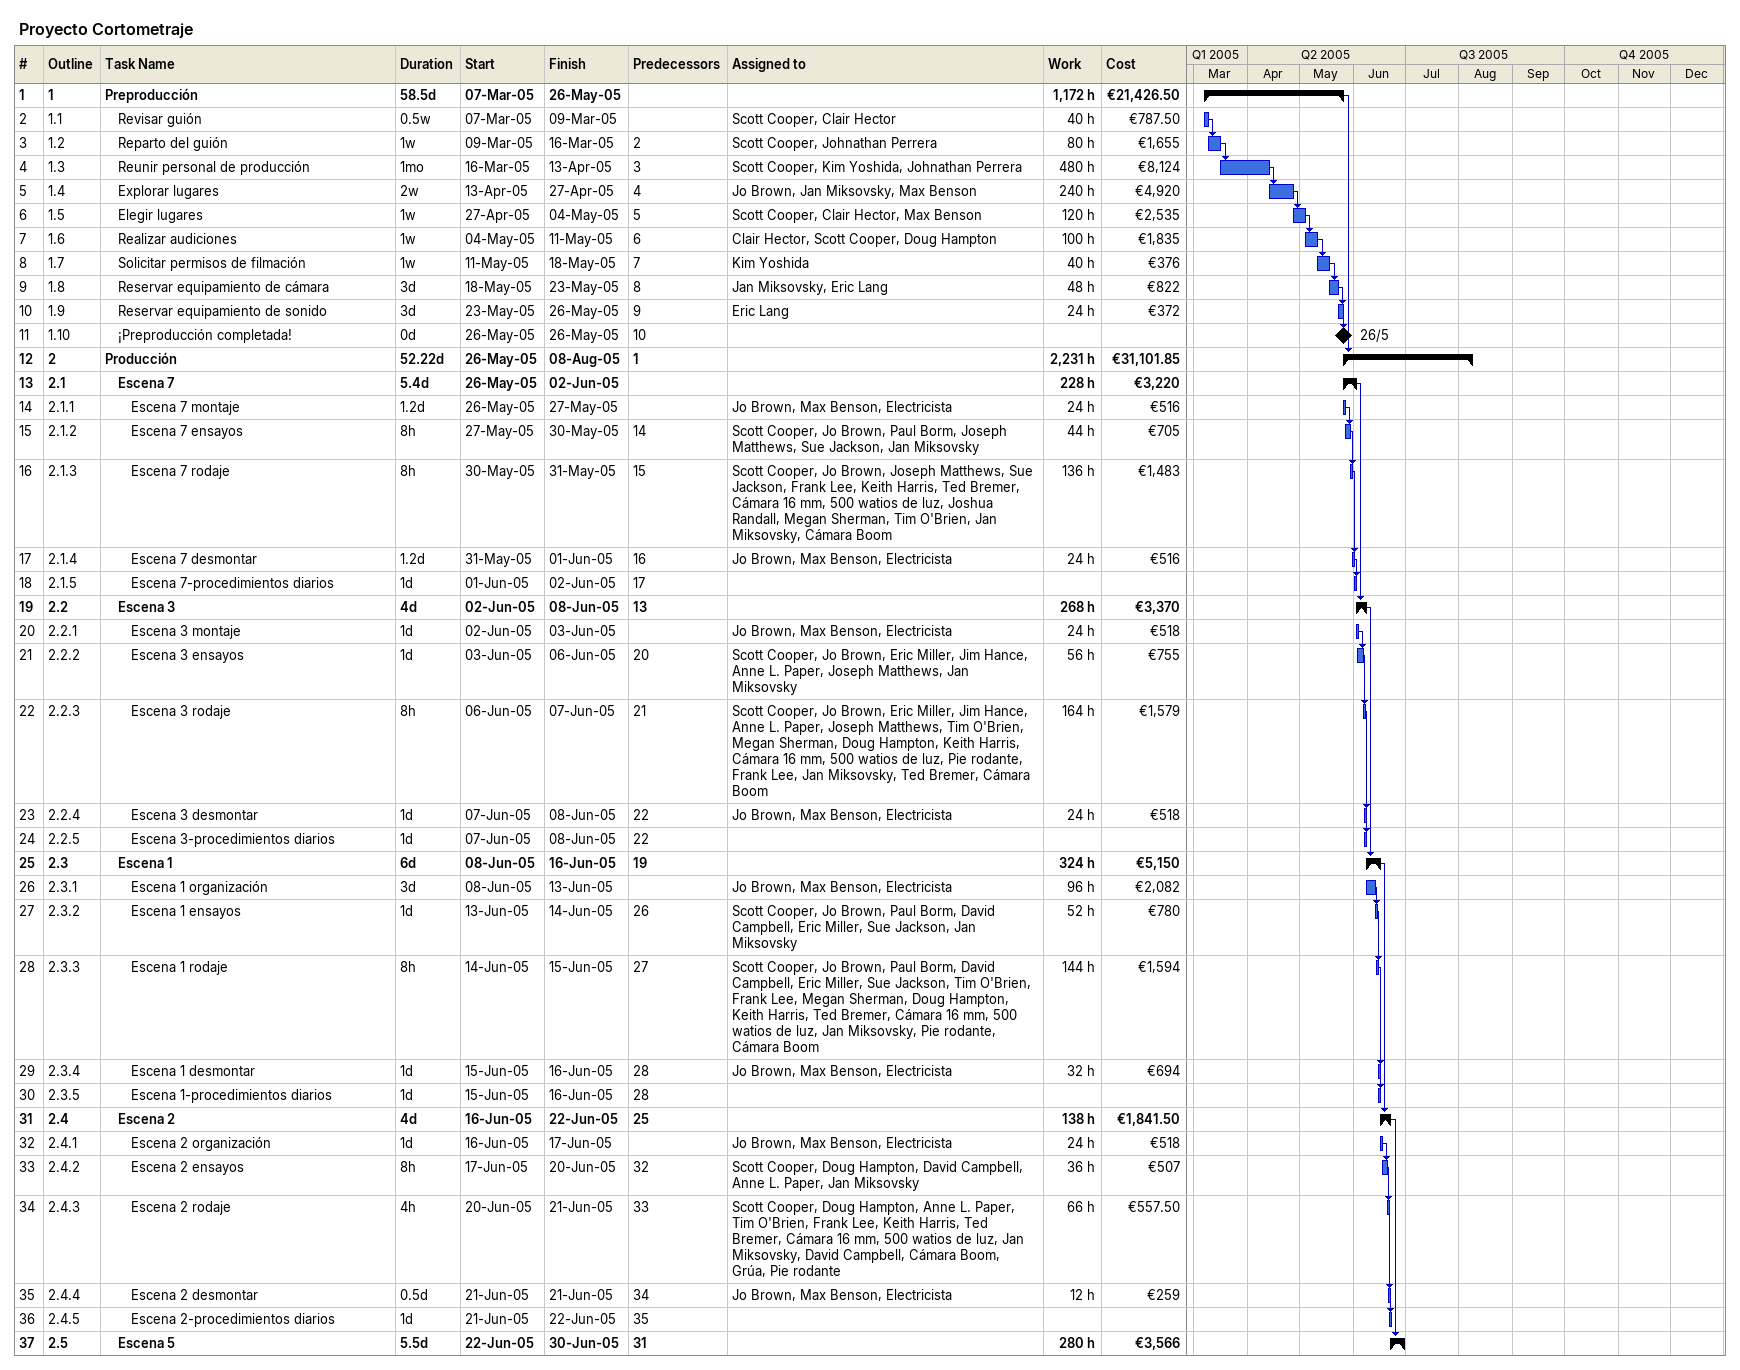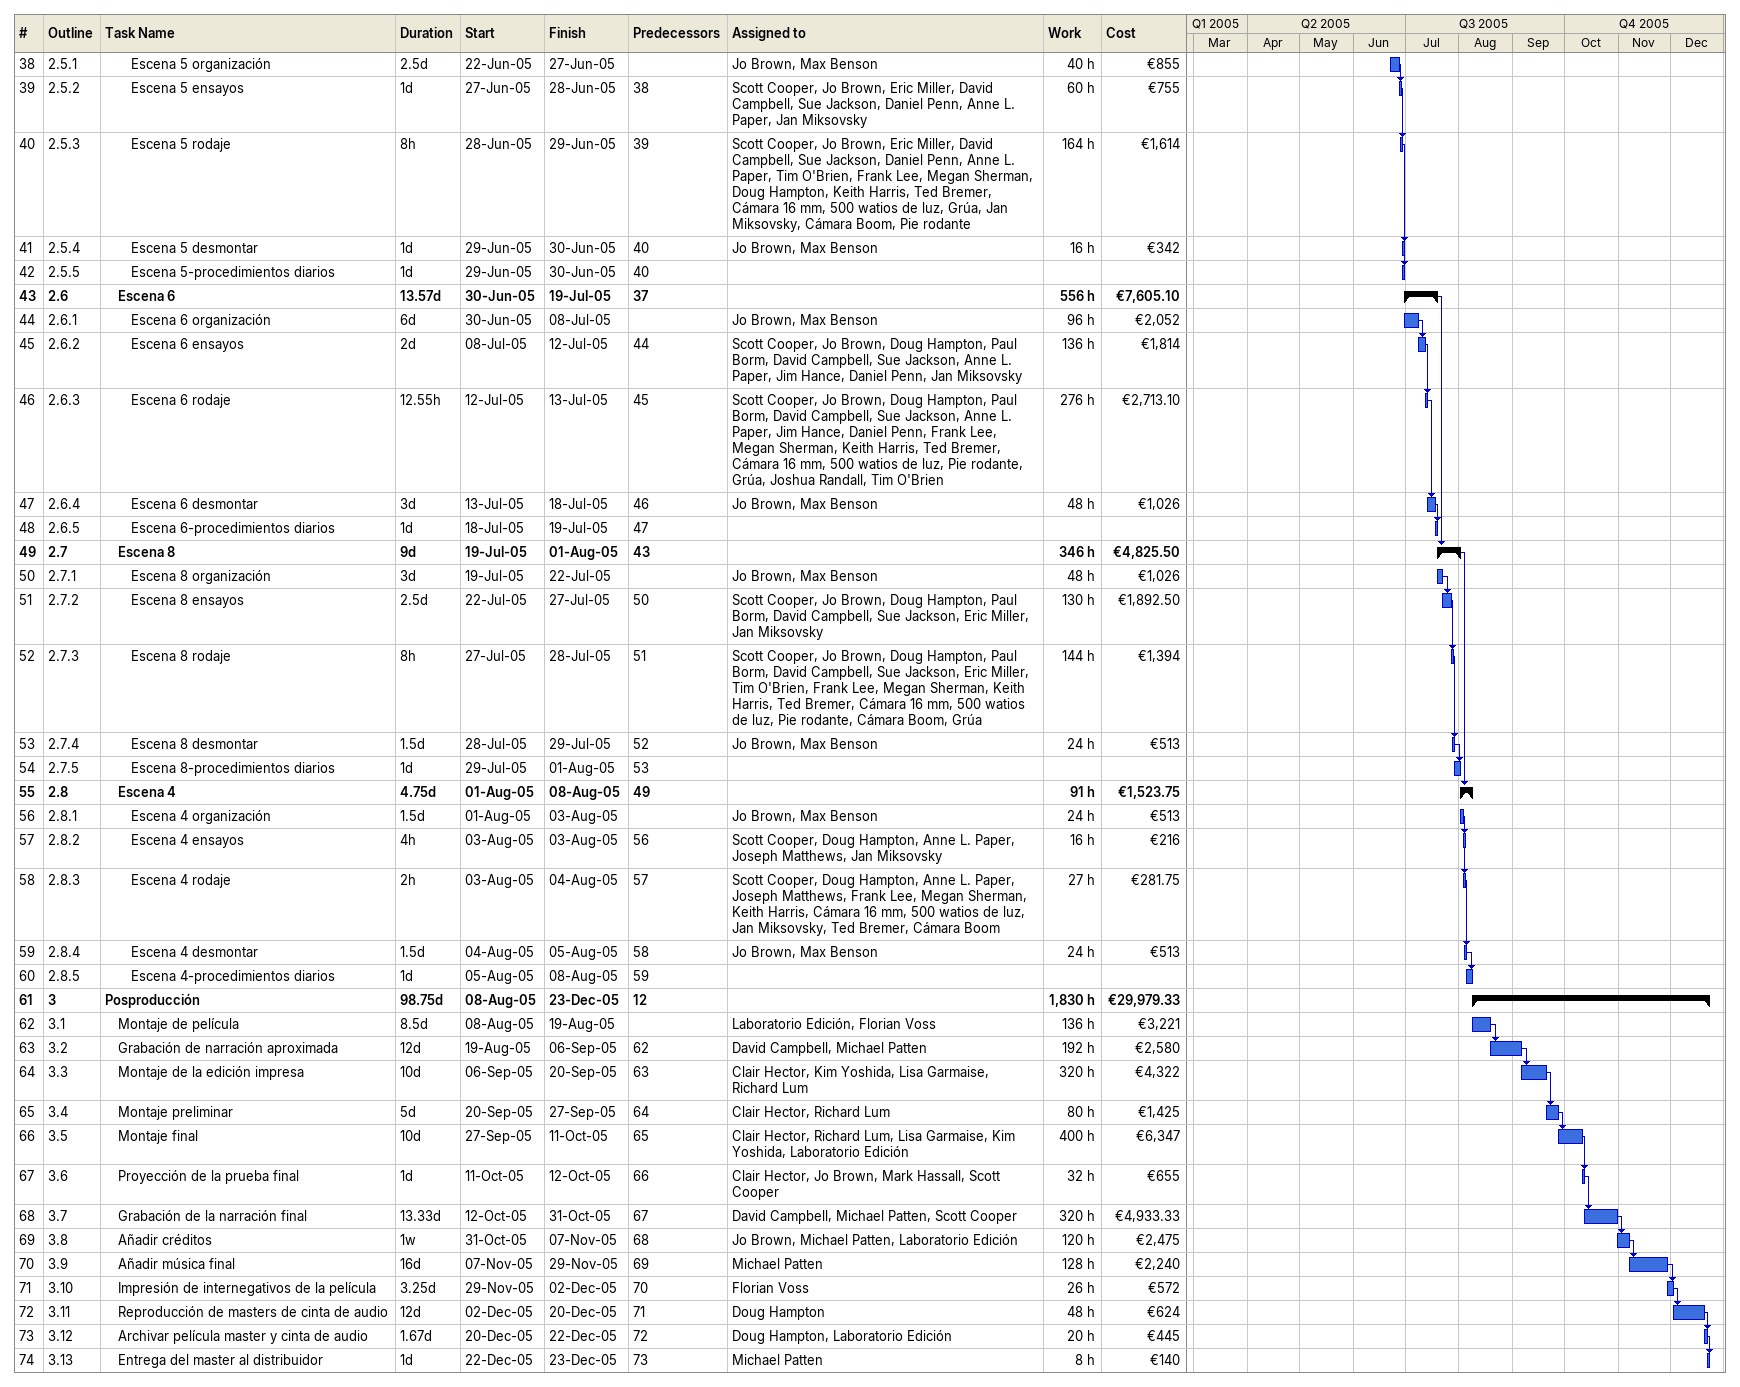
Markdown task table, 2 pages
Proyecto Cortometraje

| ID | WBS | Task | Duration | Start | Finish | Predecessors | Resources | Work (h) | Cost (€) |
|---|---|---|---|---|---|---|---|---|---|
| 1 | 1 | **Preproducción** | 58.5d | 2005-03-07 | 2005-05-26 |  |  | 1172 | 21426.50 |
| 2 | 1.1 | Revisar guión | 0.5w | 2005-03-07 | 2005-03-09 |  | Scott Cooper, Clair Hector | 40 | 787.50 |
| 3 | 1.2 | Reparto del guión | 1w | 2005-03-09 | 2005-03-16 | 2 | Scott Cooper, Johnathan Perrera | 80 | 1655 |
| 4 | 1.3 | Reunir personal de producción | 1mo | 2005-03-16 | 2005-04-13 | 3 | Scott Cooper, Kim Yoshida, Johnathan Perrera | 480 | 8124 |
| 5 | 1.4 | Explorar lugares | 2w | 2005-04-13 | 2005-04-27 | 4 | Jo Brown, Jan Miksovsky, Max Benson | 240 | 4920 |
| 6 | 1.5 | Elegir lugares | 1w | 2005-04-27 | 2005-05-04 | 5 | Scott Cooper, Clair Hector, Max Benson | 120 | 2535 |
| 7 | 1.6 | Realizar audiciones | 1w | 2005-05-04 | 2005-05-11 | 6 | Clair Hector, Scott Cooper, Doug Hampton | 100 | 1835 |
| 8 | 1.7 | Solicitar permisos de filmación | 1w | 2005-05-11 | 2005-05-18 | 7 | Kim Yoshida | 40 | 376 |
| 9 | 1.8 | Reservar equipamiento de cámara | 3d | 2005-05-18 | 2005-05-23 | 8 | Jan Miksovsky, Eric Lang | 48 | 822 |
| 10 | 1.9 | Reservar equipamiento de sonido | 3d | 2005-05-23 | 2005-05-26 | 9 | Eric Lang | 24 | 372 |
| 11 | 1.10 | ¡Preproducción completada! | 0d | 2005-05-26 | 2005-05-26 | 10 |  |  |  |
| 12 | 2 | **Producción** | 52.22d | 2005-05-26 | 2005-08-08 | 1 |  | 2231 | 31101.85 |
| 13 | 2.1 | **Escena 7** | 5.4d | 2005-05-26 | 2005-06-02 |  |  | 228 | 3220 |
| 14 | 2.1.1 | Escena 7 montaje | 1.2d | 2005-05-26 | 2005-05-27 |  | Jo Brown, Max Benson, Electricista | 24 | 516 |
| 15 | 2.1.2 | Escena 7 ensayos | 8h | 2005-05-27 | 2005-05-30 | 14 | Scott Cooper, Jo Brown, Paul Borm, Joseph Matthews, Sue Jackson, Jan Miksovsky | 44 | 705 |
| 16 | 2.1.3 | Escena 7 rodaje | 8h | 2005-05-30 | 2005-05-31 | 15 | Scott Cooper, Jo Brown, Joseph Matthews, Sue Jackson, Frank Lee, Keith Harris, Ted Bremer, Cámara 16 mm, 500 watios de luz, Joshua Randall, Megan Sherman, Tim O'Brien, Jan Miksovsky, Cámara Boom | 136 | 1483 |
| 17 | 2.1.4 | Escena 7 desmontar | 1.2d | 2005-05-31 | 2005-06-01 | 16 | Jo Brown, Max Benson, Electricista | 24 | 516 |
| 18 | 2.1.5 | Escena 7-procedimientos diarios | 1d | 2005-06-01 | 2005-06-02 | 17 |  |  |  |
| 19 | 2.2 | **Escena 3** | 4d | 2005-06-02 | 2005-06-08 | 13 |  | 268 | 3370 |
| 20 | 2.2.1 | Escena 3 montaje | 1d | 2005-06-02 | 2005-06-03 |  | Jo Brown, Max Benson, Electricista | 24 | 518 |
| 21 | 2.2.2 | Escena 3 ensayos | 1d | 2005-06-03 | 2005-06-06 | 20 | Scott Cooper, Jo Brown, Eric Miller, Jim Hance, Anne L. Paper, Joseph Matthews, Jan Miksovsky | 56 | 755 |
| 22 | 2.2.3 | Escena 3 rodaje | 8h | 2005-06-06 | 2005-06-07 | 21 | Scott Cooper, Jo Brown, Eric Miller, Jim Hance, Anne L. Paper, Joseph Matthews, Tim O'Brien, Megan Sherman, Doug Hampton, Keith Harris, Cámara 16 mm, 500 watios de luz, Pie rodante, Frank Lee, Jan Miksovsky, Ted Bremer, Cámara Boom | 164 | 1579 |
| 23 | 2.2.4 | Escena 3 desmontar | 1d | 2005-06-07 | 2005-06-08 | 22 | Jo Brown, Max Benson, Electricista | 24 | 518 |
| 24 | 2.2.5 | Escena 3-procedimientos diarios | 1d | 2005-06-07 | 2005-06-08 | 22 |  |  |  |
| 25 | 2.3 | **Escena 1** | 6d | 2005-06-08 | 2005-06-16 | 19 |  | 324 | 5150 |
| 26 | 2.3.1 | Escena 1 organización | 3d | 2005-06-08 | 2005-06-13 |  | Jo Brown, Max Benson, Electricista | 96 | 2082 |
| 27 | 2.3.2 | Escena 1 ensayos | 1d | 2005-06-13 | 2005-06-14 | 26 | Scott Cooper, Jo Brown, Paul Borm, David Campbell, Eric Miller, Sue Jackson, Jan Miksovsky | 52 | 780 |
| 28 | 2.3.3 | Escena 1 rodaje | 8h | 2005-06-14 | 2005-06-15 | 27 | Scott Cooper, Jo Brown, Paul Borm, David Campbell, Eric Miller, Sue Jackson, Tim O'Brien, Frank Lee, Megan Sherman, Doug Hampton, Keith Harris, Ted Bremer, Cámara 16 mm, 500 watios de luz, Jan Miksovsky, Pie rodante, Cámara Boom | 144 | 1594 |
| 29 | 2.3.4 | Escena 1 desmontar | 1d | 2005-06-15 | 2005-06-16 | 28 | Jo Brown, Max Benson, Electricista | 32 | 694 |
| 30 | 2.3.5 | Escena 1-procedimientos diarios | 1d | 2005-06-15 | 2005-06-16 | 28 |  |  |  |
| 31 | 2.4 | **Escena 2** | 4d | 2005-06-16 | 2005-06-22 | 25 |  | 138 | 1841.50 |
| 32 | 2.4.1 | Escena 2 organización | 1d | 2005-06-16 | 2005-06-17 |  | Jo Brown, Max Benson, Electricista | 24 | 518 |
| 33 | 2.4.2 | Escena 2 ensayos | 8h | 2005-06-17 | 2005-06-20 | 32 | Scott Cooper, Doug Hampton, David Campbell, Anne L. Paper, Jan Miksovsky | 36 | 507 |
| 34 | 2.4.3 | Escena 2 rodaje | 4h | 2005-06-20 | 2005-06-21 | 33 | Scott Cooper, Doug Hampton, Anne L. Paper, Tim O'Brien, Frank Lee, Keith Harris, Ted Bremer, Cámara 16 mm, 500 watios de luz, Jan Miksovsky, David Campbell, Cámara Boom, Grúa, Pie rodante | 66 | 557.50 |
| 35 | 2.4.4 | Escena 2 desmontar | 0.5d | 2005-06-21 | 2005-06-21 | 34 | Jo Brown, Max Benson, Electricista | 12 | 259 |
| 36 | 2.4.5 | Escena 2-procedimientos diarios | 1d | 2005-06-21 | 2005-06-22 | 35 |  |  |  |
| 37 | 2.5 | **Escena 5** | 5.5d | 2005-06-22 | 2005-06-30 | 31 |  | 280 | 3566 |
| 38 | 2.5.1 | Escena 5 organización | 2.5d | 2005-06-22 | 2005-06-27 |  | Jo Brown, Max Benson | 40 | 855 |
| 39 | 2.5.2 | Escena 5 ensayos | 1d | 2005-06-27 | 2005-06-28 | 38 | Scott Cooper, Jo Brown, Eric Miller, David Campbell, Sue Jackson, Daniel Penn, Anne L. Paper, Jan Miksovsky | 60 | 755 |
| 40 | 2.5.3 | Escena 5 rodaje | 8h | 2005-06-28 | 2005-06-29 | 39 | Scott Cooper, Jo Brown, Eric Miller, David Campbell, Sue Jackson, Daniel Penn, Anne L. Paper, Tim O'Brien, Frank Lee, Megan Sherman, Doug Hampton, Keith Harris, Ted Bremer, Cámara 16 mm, 500 watios de luz, Grúa, Jan Miksovsky, Cámara Boom, Pie rodante | 164 | 1614 |
| 41 | 2.5.4 | Escena 5 desmontar | 1d | 2005-06-29 | 2005-06-30 | 40 | Jo Brown, Max Benson | 16 | 342 |
| 42 | 2.5.5 | Escena 5-procedimientos diarios | 1d | 2005-06-29 | 2005-06-30 | 40 |  |  |  |
| 43 | 2.6 | **Escena 6** | 13.57d | 2005-06-30 | 2005-07-19 | 37 |  | 556 | 7605.10 |
| 44 | 2.6.1 | Escena 6 organización | 6d | 2005-06-30 | 2005-07-08 |  | Jo Brown, Max Benson | 96 | 2052 |
| 45 | 2.6.2 | Escena 6 ensayos | 2d | 2005-07-08 | 2005-07-12 | 44 | Scott Cooper, Jo Brown, Doug Hampton, Paul Borm, David Campbell, Sue Jackson, Anne L. Paper, Jim Hance, Daniel Penn, Jan Miksovsky | 136 | 1814 |
| 46 | 2.6.3 | Escena 6 rodaje | 12.55h | 2005-07-12 | 2005-07-13 | 45 | Scott Cooper, Jo Brown, Doug Hampton, Paul Borm, David Campbell, Sue Jackson, Anne L. Paper, Jim Hance, Daniel Penn, Frank Lee, Megan Sherman, Keith Harris, Ted Bremer, Cámara 16 mm, 500 watios de luz, Pie rodante, Grúa, Joshua Randall, Tim O'Brien | 276 | 2713.10 |
| 47 | 2.6.4 | Escena 6 desmontar | 3d | 2005-07-13 | 2005-07-18 | 46 | Jo Brown, Max Benson | 48 | 1026 |
| 48 | 2.6.5 | Escena 6-procedimientos diarios | 1d | 2005-07-18 | 2005-07-19 | 47 |  |  |  |
| 49 | 2.7 | **Escena 8** | 9d | 2005-07-19 | 2005-08-01 | 43 |  | 346 | 4825.50 |
| 50 | 2.7.1 | Escena 8 organización | 3d | 2005-07-19 | 2005-07-22 |  | Jo Brown, Max Benson | 48 | 1026 |
| 51 | 2.7.2 | Escena 8 ensayos | 2.5d | 2005-07-22 | 2005-07-27 | 50 | Scott Cooper, Jo Brown, Doug Hampton, Paul Borm, David Campbell, Sue Jackson, Eric Miller, Jan Miksovsky | 130 | 1892.50 |
| 52 | 2.7.3 | Escena 8 rodaje | 8h | 2005-07-27 | 2005-07-28 | 51 | Scott Cooper, Jo Brown, Doug Hampton, Paul Borm, David Campbell, Sue Jackson, Eric Miller, Tim O'Brien, Frank Lee, Megan Sherman, Keith Harris, Ted Bremer, Cámara 16 mm, 500 watios de luz, Pie rodante, Cámara Boom, Grúa | 144 | 1394 |
| 53 | 2.7.4 | Escena 8 desmontar | 1.5d | 2005-07-28 | 2005-07-29 | 52 | Jo Brown, Max Benson | 24 | 513 |
| 54 | 2.7.5 | Escena 8-procedimientos diarios | 1d | 2005-07-29 | 2005-08-01 | 53 |  |  |  |
| 55 | 2.8 | **Escena 4** | 4.75d | 2005-08-01 | 2005-08-08 | 49 |  | 91 | 1523.75 |
| 56 | 2.8.1 | Escena 4 organización | 1.5d | 2005-08-01 | 2005-08-03 |  | Jo Brown, Max Benson | 24 | 513 |
| 57 | 2.8.2 | Escena 4 ensayos | 4h | 2005-08-03 | 2005-08-03 | 56 | Scott Cooper, Doug Hampton, Anne L. Paper, Joseph Matthews, Jan Miksovsky | 16 | 216 |
| 58 | 2.8.3 | Escena 4 rodaje | 2h | 2005-08-03 | 2005-08-04 | 57 | Scott Cooper, Doug Hampton, Anne L. Paper, Joseph Matthews, Frank Lee, Megan Sherman, Keith Harris, Cámara 16 mm, 500 watios de luz, Jan Miksovsky, Ted Bremer, Cámara Boom | 27 | 281.75 |
| 59 | 2.8.4 | Escena 4 desmontar | 1.5d | 2005-08-04 | 2005-08-05 | 58 | Jo Brown, Max Benson | 24 | 513 |
| 60 | 2.8.5 | Escena 4-procedimientos diarios | 1d | 2005-08-05 | 2005-08-08 | 59 |  |  |  |
| 61 | 3 | **Posproducción** | 98.75d | 2005-08-08 | 2005-12-23 | 12 |  | 1830 | 29979.33 |
| 62 | 3.1 | Montaje de película | 8.5d | 2005-08-08 | 2005-08-19 |  | Laboratorio Edición, Florian Voss | 136 | 3221 |
| 63 | 3.2 | Grabación de narración aproximada | 12d | 2005-08-19 | 2005-09-06 | 62 | David Campbell, Michael Patten | 192 | 2580 |
| 64 | 3.3 | Montaje de la edición impresa | 10d | 2005-09-06 | 2005-09-20 | 63 | Clair Hector, Kim Yoshida, Lisa Garmaise, Richard Lum | 320 | 4322 |
| 65 | 3.4 | Montaje preliminar | 5d | 2005-09-20 | 2005-09-27 | 64 | Clair Hector, Richard Lum | 80 | 1425 |
| 66 | 3.5 | Montaje final | 10d | 2005-09-27 | 2005-10-11 | 65 | Clair Hector, Richard Lum, Lisa Garmaise, Kim Yoshida, Laboratorio Edición | 400 | 6347 |
| 67 | 3.6 | Proyección de la prueba final | 1d | 2005-10-11 | 2005-10-12 | 66 | Clair Hector, Jo Brown, Mark Hassall, Scott Cooper | 32 | 655 |
| 68 | 3.7 | Grabación de la narración final | 13.33d | 2005-10-12 | 2005-10-31 | 67 | David Campbell, Michael Patten, Scott Cooper | 320 | 4933.33 |
| 69 | 3.8 | Añadir créditos | 1w | 2005-10-31 | 2005-11-07 | 68 | Jo Brown, Michael Patten, Laboratorio Edición | 120 | 2475 |
| 70 | 3.9 | Añadir música final | 16d | 2005-11-07 | 2005-11-29 | 69 | Michael Patten | 128 | 2240 |
| 71 | 3.10 | Impresión de internegativos de la película | 3.25d | 2005-11-29 | 2005-12-02 | 70 | Florian Voss | 26 | 572 |
| 72 | 3.11 | Reproducción de masters de cinta de audio | 12d | 2005-12-02 | 2005-12-20 | 71 | Doug Hampton | 48 | 624 |
| 73 | 3.12 | Archivar película master y cinta de audio | 1.67d | 2005-12-20 | 2005-12-22 | 72 | Doug Hampton, Laboratorio Edición | 20 | 445 |
| 74 | 3.13 | Entrega del master al distribuidor | 1d | 2005-12-22 | 2005-12-23 | 73 | Michael Patten | 8 | 140 |
